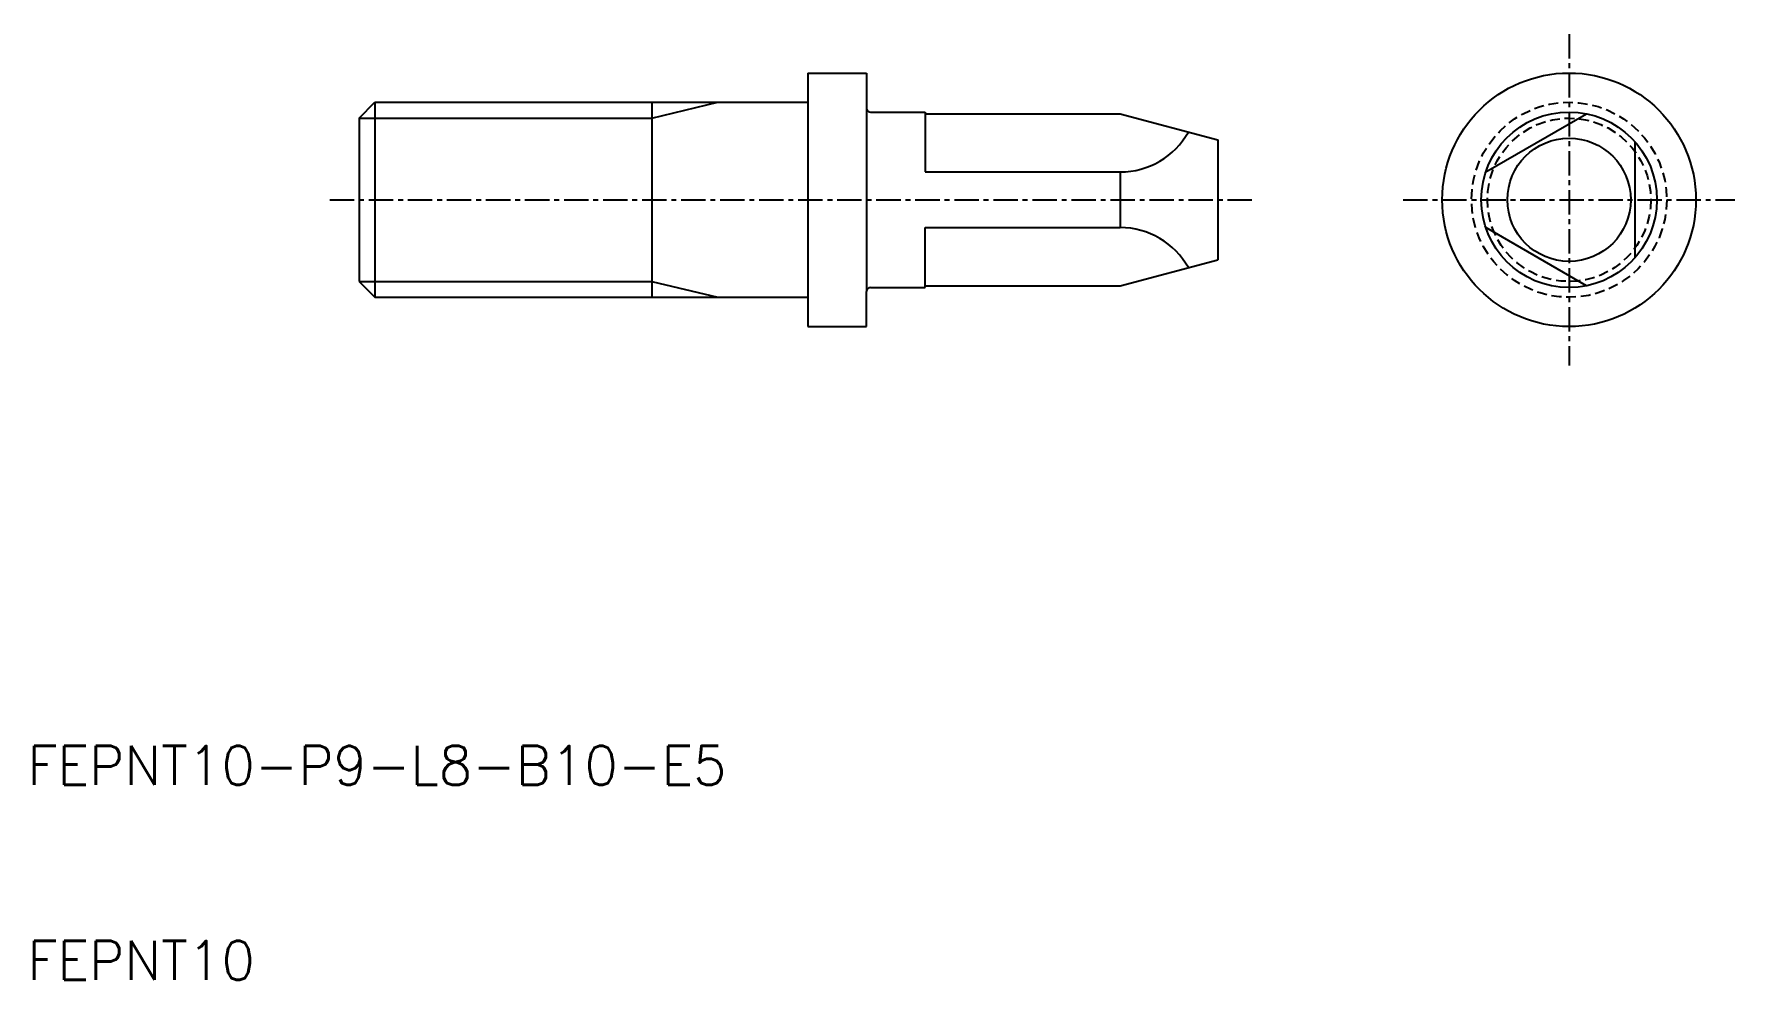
# Model space of a CAD drawing. Extents: x 10.3 to 97.5, y 10 to 58.5.
import ezdxf

# ---------------------------------------------------------------- set-up
doc = ezdxf.new("R2010")
doc.units = 0
doc.linetypes.add('CENTER', pattern=[2, 1.25, -0.25, 0.25, -0.25])
doc.linetypes.add('DASHED', pattern=[0.75, 0.5, -0.25])
doc.layers.get('0').update_dxf_attribs({"linetype": 'CONTINUOUS'})
doc.layers.add('CENTER', color=1, linetype='CENTER')
doc.styles.get("Standard").update_dxf_attribs({"font": 'txt.shx', "bigfont": 'extfont.shx'})

msp = doc.modelspace()

# ---------------------------------------------------------------- linework, layer by layer
at = {"color": 7, "linetype": 'CONTINUOUS'}
for p, q in [((50, 56.5), (50, 43.5)), ((50, 56.5), (53, 56.5)), ((53, 56.5), (53, 54.7)), ((27, 54.188), (27.812, 55)), ((27.812, 55), (50, 55)), ((27.812, 55), (27.812, 45)), ((42, 55), (42, 45)), ((27, 54.188), (27, 45.812)), ((53, 54.7), (53, 45.3)), ((53.2, 54.5), (56, 54.5)), ((56, 54.5), (56, 51.427)), ((56, 54.41), (66, 54.41)), ((66, 54.41), (71, 53.07)), ((84.732, 51.427), (89.898, 54.41)), ((71, 53.07), (71, 46.93)), ((92.37, 52.982), (92.37, 47.018)), ((56, 51.427), (66, 51.427)), ((66, 51.427), (66, 48.573)), ((56, 45.5), (56, 48.573)), ((56, 48.573), (66, 48.573)), ((89.898, 45.59), (84.732, 48.573)), ((66, 45.59), (71, 46.93)), ((27, 45.812), (27.812, 45)), ((53.2, 45.5), (56, 45.5)), ((56, 45.59), (66, 45.59)), ((27.812, 45), (50, 45)), ((53, 43.5), (53, 45.3)), ((50, 43.5), (53, 43.5))]:
    msp.add_line(p, q, dxfattribs=at)
at = {"color": 3, "linetype": 'CONTINUOUS'}
for p, q in [((42, 54.188), (45.388, 55)), ((27, 54.188), (42, 54.188)), ((27, 45.812), (42, 45.812)), ((42, 45.812), (45.388, 45))]:
    msp.add_line(p, q, dxfattribs=at)
at = {"color": 7, "linetype": 'CONTINUOUS'}
for radius in [6.5, 4.5, 3.16]:
    msp.add_circle((89, 50), radius, dxfattribs=at)
at = {"color": 3, "linetype": 'DASHED'}
for radius in [5, 4.188]:
    msp.add_circle((89, 50), radius, dxfattribs=at)
at = {"color": 7, "linetype": 'CONTINUOUS'}
for centre, radius, start, end in [((53.2, 54.7), 0.2, 180, 270), ((66, 55.427), 4, 270, 330.77721), ((66, 44.573), 4, 29.22279, 90), ((53.2, 45.3), 0.2, 90, 180)]:
    msp.add_arc(centre, radius, start, end, dxfattribs=at)
at = {"layer": 'CENTER', "color": 1, "linetype": 'CENTER'}
for p, q in [((89, 58.5), (89, 41.5)), ((25.5, 50), (73, 50)), ((80.5, 50), (97.5, 50))]:
    msp.add_line(p, q, dxfattribs=at)

# ---------------------------------------------------------------- texts
at = {"color": 7, "linetype": 'CONTINUOUS'}
for s, p in [('FEPNT10-P9-L8-B10-E5', (10, 20)), ('FEPNT10', (10, 10))]:
    msp.add_text(s, height=2, dxfattribs=at).set_placement(p)

doc.saveas('drawing.dxf')
